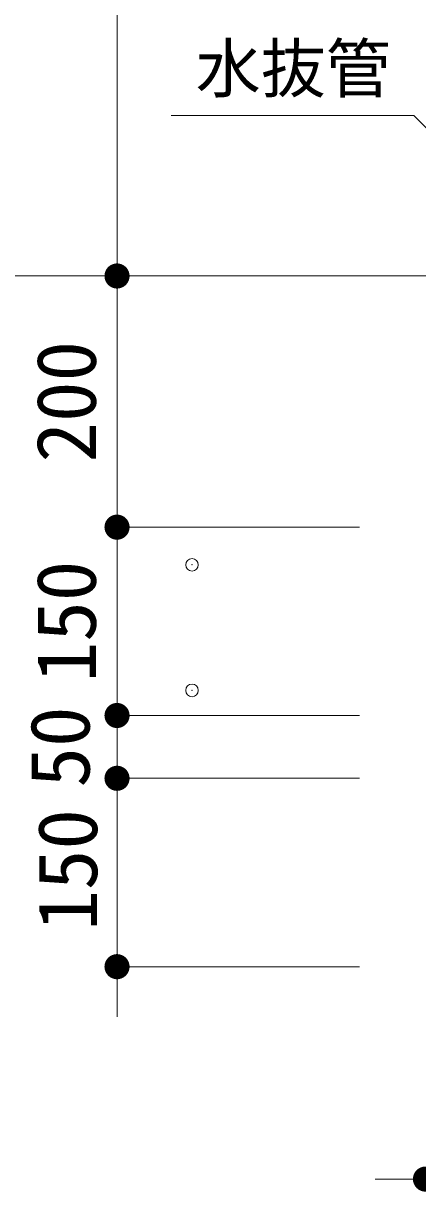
# Model space of a CAD drawing. Units: millimetres on the paper, scale 1:20. Extents: x 11 to 3083, y 13 to 5005.
# Drawn here: x 125.15 to 140.86, y 83.57 to 130.08 of the extents above; entities that cross this region are included whole.
import ezdxf
from ezdxf.enums import TextEntityAlignment as Align

# ---------------------------------------------------------------- set-up
doc = ezdxf.new("R2010")
doc.units = ezdxf.units.MM
doc.header["$PDMODE"] = 32
doc.header["$PDSIZE"] = 0.5
for name, color, linetype, lineweight in [('_0-0_', 7, 'Continuous', 13), ('寸法', 1, 'Continuous', 13), ('本体', 7, 'Continuous', 13)]:
    doc.layers.add(name, color=color, linetype=linetype, lineweight=lineweight)
doc.styles.add('ＭＳ ゴシック', font='')
doc.styles.get('ＭＳ ゴシック').set_extended_font_data('MS Gothic')

# ---------------------------------------------------------------- blocks, each defined once
blk = doc.blocks.new('filled_dot')
at = {"color": 0, "linetype": 'Continuous', "lineweight": -2, "const_width": 1.25}
blk.add_lwpolyline([(-0.625, 0, 1), (0.625, 0, 1)], format="xyb", close=True, dxfattribs=at)

msp = doc.modelspace()

# ---------------------------------------------------------------- linework, layer by layer
at = {"layer": '_0-0_', "color": 4}
for p in [(131.87, 108.524), (131.87, 103.524)]:
    msp.add_point(p, dxfattribs=at)
at = {"layer": '寸法'}
for p, q in [((128.881, 150.024), (128.881, 120.024)), ((138.537, 120.024), (128.881, 120.024)), ((128.881, 120.024), (128.881, 110.024)), ((138.537, 120.024), (128.881, 120.024)), ((128.881, 110.024), (128.881, 102.524)), ((138.537, 110.024), (128.881, 110.024)), ((138.537, 110.024), (128.881, 110.024)), ((128.881, 104.524), (128.881, 98.024)), ((138.537, 102.524), (128.881, 102.524)), ((138.537, 102.524), (128.881, 102.524)), ((128.881, 102.024), (128.881, 90.524)), ((138.537, 100.024), (128.881, 100.024)), ((138.537, 100.024), (128.881, 100.024)), ((138.537, 92.524), (128.881, 92.524)), ((139.17, 84.067), (145.67, 84.067))]:
    msp.add_line(p, q, dxfattribs=at)
at = {"layer": '本体', "color": 1}
for p, q in [((140.712, 126.418), (131.036, 126.418)), ((144.438, 122.691), (140.712, 126.418))]:
    msp.add_line(p, q, dxfattribs=at)
at = {"layer": '本体'}
msp.add_line((144.67, 120.024), (122.875, 120.024), dxfattribs=at)

# ---------------------------------------------------------------- block references
at = {"layer": '寸法', "xscale": 0.4, "yscale": 0.4}
for p, rotation in [((128.881, 120.024), 90), ((128.881, 120.024), 270), ((128.881, 110.024), 270), ((128.881, 110.024), 90), ((128.881, 102.524), 90), ((128.881, 102.524), 90), ((128.881, 100.024), 270), ((128.881, 100.024), 90), ((128.881, 92.524), 270), ((141.17, 84.067), 180)]:
    msp.add_blockref('filled_dot', p, dxfattribs=dict(at, rotation=rotation))

# ---------------------------------------------------------------- texts
at = {"layer": '寸法', "color": 3, "style": 'ＭＳ ゴシック'}
msp.add_text('水抜管', height=1.899, dxfattribs=at).set_placement((132.016, 126.77), align=Align.BOTTOM_LEFT)
at = {"layer": '寸法', "style": 'ＭＳ ゴシック'}
for s, p in [('200', (128.75, 112.595)), ('150', (128.75, 103.845)), ('50', (128.5, 99.655)), ('150', (128.801, 93.955))]:
    msp.add_text(s, height=2.374, rotation=90, dxfattribs=at).set_placement(p, align=Align.BOTTOM_LEFT)

doc.saveas('drawing.dxf')
